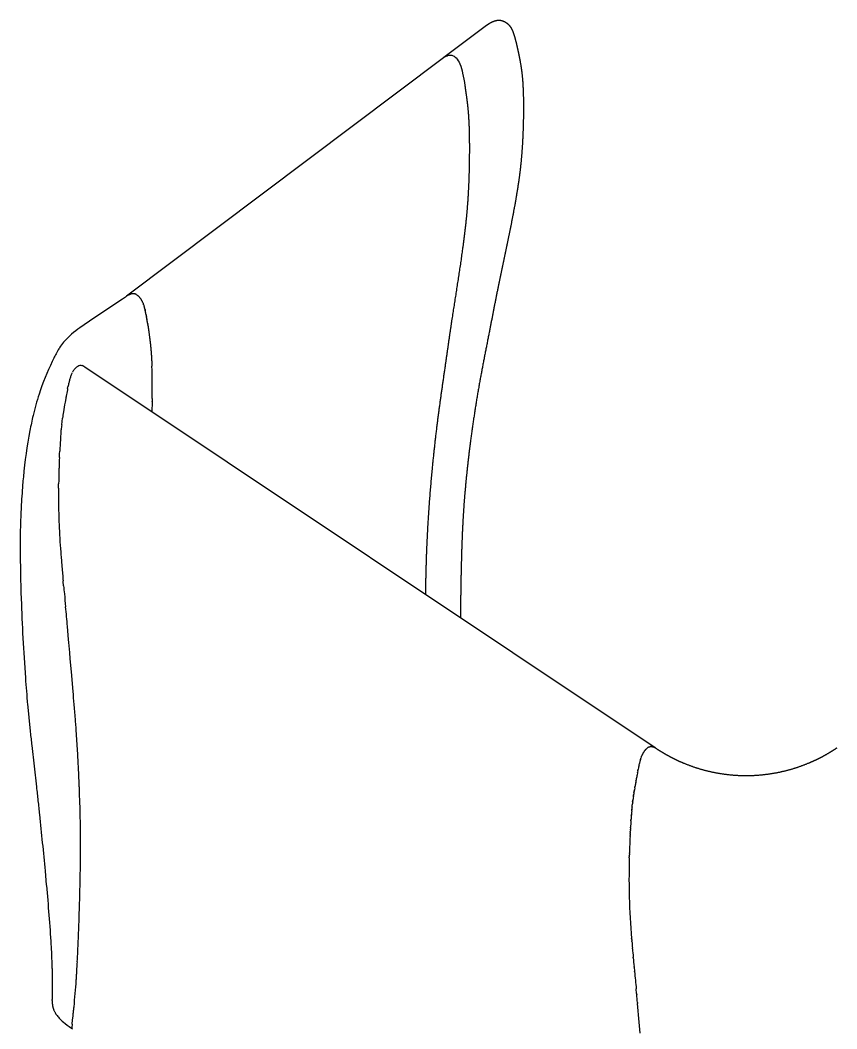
# Model space of a CAD drawing. Header units: millimetres. Extents: x 6152 to 28526, y 1087 to 12861.
# Drawn here: x 7659.9 to 7864.3, y 10728.6 to 10980.9 of the extents above; entities that cross this region are included whole.
import ezdxf

# ---------------------------------------------------------------- set-up
doc = ezdxf.new("R2010")
doc.units = ezdxf.units.MM
doc.header["$LTSCALE"] = 0.05

msp = doc.modelspace()

# ---------------------------------------------------------------- linework, layer by layer
for p, q in [((7776.58, 10979.61), (7765.9, 10971.57)), ((7765.81, 10971.51), (7686.54, 10911.87)), ((7686.47, 10911.82), (7686.46, 10911.81)), ((7686.47, 10911.82), (7686.54, 10911.87)), ((7686.59, 10911.9), (7686.54, 10911.87)), ((7686.59, 10911.9), (7686.63, 10911.93)), ((7686.7, 10911.98), (7686.63, 10911.93)), ((7686.7, 10911.98), (7686.72, 10911.99)), ((7686.76, 10912.02), (7686.72, 10911.99)), ((7686.76, 10912.02), (7686.81, 10912.05)), ((7686.82, 10912.06), (7686.81, 10912.05)), ((7686.82, 10912.06), (7686.9, 10912.11)), ((7686.94, 10912.13), (7686.9, 10912.11)), ((7687.12, 10912.23), (7687.08, 10912.21)), ((7687.12, 10912.23), (7687.18, 10912.26)), ((7687.21, 10912.28), (7687.18, 10912.26)), ((7687.21, 10912.28), (7687.27, 10912.3)), ((7687.5, 10912.39), (7687.52, 10912.4)), ((7687.56, 10912.41), (7687.52, 10912.4)), ((7687.56, 10912.41), (7687.59, 10912.42)), ((7687.63, 10912.43), (7687.59, 10912.42)), ((7687.63, 10912.43), (7687.67, 10912.44)), ((7687.69, 10912.45), (7687.67, 10912.44)), ((7687.85, 10912.48), (7687.79, 10912.47)), ((7688.02, 10912.5), (7687.97, 10912.5)), ((7688.02, 10912.5), (7688.05, 10912.5)), ((7688.08, 10912.51), (7688.05, 10912.5)), ((7688.08, 10912.51), (7688.13, 10912.51)), ((7688.15, 10912.51), (7688.13, 10912.51)), ((7688.48, 10912.47), (7688.44, 10912.48)), ((7688.61, 10912.44), (7688.59, 10912.45)), ((7688.61, 10912.44), (7688.66, 10912.43)), ((7688.99, 10912.28), (7689.01, 10912.27)), ((7689.05, 10912.24), (7689.01, 10912.27)), ((7689.05, 10912.24), (7689.07, 10912.23)), ((7689.1, 10912.21), (7689.07, 10912.23)), ((7689.1, 10912.21), (7689.14, 10912.18)), ((7689.16, 10912.17), (7689.14, 10912.18)), ((7689.16, 10912.17), (7689.2, 10912.14)), ((7689.22, 10912.13), (7689.2, 10912.14)), ((7689.22, 10912.13), (7689.27, 10912.09)), ((7689.28, 10912.08), (7689.27, 10912.09)), ((7689.28, 10912.08), (7689.33, 10912.04)), ((7689.5, 10911.9), (7689.51, 10911.88)), ((7689.55, 10911.85), (7689.51, 10911.88)), ((7689.55, 10911.85), (7689.57, 10911.82)), ((7689.6, 10911.79), (7689.57, 10911.82)), ((7689.6, 10911.79), (7689.63, 10911.77)), ((7689.75, 10911.63), (7689.77, 10911.61)), ((7689.89, 10911.46), (7689.91, 10911.44)), ((7689.94, 10911.4), (7689.91, 10911.44)), ((7689.94, 10911.4), (7689.99, 10911.34)), ((7690.03, 10911.28), (7689.99, 10911.34)), ((7690.03, 10911.28), (7690.05, 10911.26)), ((7690.08, 10911.22), (7690.05, 10911.26)), ((7690.08, 10911.22), (7690.12, 10911.16)), ((7690.16, 10911.09), (7690.12, 10911.16)), ((7690.16, 10911.09), (7690.18, 10911.07)), ((7690.2, 10911.03), (7690.18, 10911.07)), ((7690.2, 10911.03), (7690.24, 10910.98)), ((7690.32, 10910.83), (7690.35, 10910.78)), ((7690.44, 10910.63), (7690.46, 10910.58)), ((7690.54, 10910.42), (7690.57, 10910.37)), ((7690.61, 10910.27), (7690.57, 10910.37)), ((7690.61, 10910.27), (7690.61, 10910.26)), ((7690.66, 10910.17), (7690.61, 10910.26)), ((7690.66, 10910.17), (7690.69, 10910.09)), ((7690.7, 10910.05), (7690.69, 10910.09)), ((7690.7, 10910.05), (7690.73, 10909.98)), ((7690.76, 10909.91), (7690.73, 10909.98)), ((7690.76, 10909.91), (7690.78, 10909.86)), ((7690.82, 10909.75), (7690.78, 10909.86)), ((7690.82, 10909.75), (7690.83, 10909.72)), ((7690.96, 10909.3), (7691.01, 10909.15)), ((7691.01, 10909.14), (7691.01, 10909.15)), ((7691.13, 10908.67), (7691.12, 10908.72)), ((7691.13, 10908.67), (7691.16, 10908.57)), ((7691.17, 10908.51), (7691.16, 10908.57)), ((7691.17, 10908.51), (7691.19, 10908.43)), ((7691.21, 10908.35), (7691.19, 10908.43)), ((7691.21, 10908.35), (7691.22, 10908.28)), ((7691.44, 10907.22), (7691.41, 10907.37)), ((7691.44, 10907.22), (7691.47, 10907.03)), ((7691.5, 10906.9), (7691.47, 10907.03)), ((7691.5, 10906.9), (7691.51, 10906.83)), ((7691.55, 10906.58), (7691.51, 10906.83)), ((7691.55, 10906.58), (7691.58, 10906.45)), ((7691.61, 10906.25), (7691.58, 10906.45)), ((7691.61, 10906.25), (7691.64, 10906.06)), ((7691.79, 10905.12), (7691.83, 10904.89)), ((7691.83, 10904.89), (7691.84, 10904.78)), ((7691.87, 10904.63), (7691.84, 10904.78)), ((7675.99, 10894.23), (7676.06, 10894.18)), ((7676.07, 10894.17), (7676.1, 10894.15)), ((7818.83, 10798.85), (7676.1, 10894.15)), ((7672.77, 10892.36), (7672.79, 10892.39)), ((7672.79, 10892.39), (7672.81, 10892.44)), ((7672.81, 10892.44), (7673.01, 10892.83)), ((7671.79, 10888.8), (7671.87, 10889.18)), ((7672.2, 10890.6), (7672.23, 10890.73)), ((7672.23, 10890.73), (7672.23, 10890.74)), ((7692.94, 10886.25), (7692.93, 10885.56)), ((7692.93, 10885.41), (7692.87, 10882.96)), ((7692.93, 10885.41), (7692.93, 10885.56)), ((7670.31, 10879.69), (7670.51, 10881.35)), ((7670.14, 10877.96), (7670.19, 10878.45)), ((7670.13, 10877.84), (7670.14, 10877.96)), ((7669.74, 10871.62), (7669.76, 10871.96)), ((7669.74, 10871.53), (7669.74, 10871.62)), ((7669.76, 10872.07), (7669.78, 10872.46)), ((7669.76, 10871.96), (7669.76, 10872.07)), ((7669.78, 10872.46), (7669.79, 10872.6)), ((7669.79, 10872.6), (7669.81, 10872.96)), ((7669.81, 10872.96), (7669.82, 10873.14)), ((7669.53, 10864.44), (7669.54, 10864.95)), ((7669.53, 10863.94), (7669.53, 10864.42)), ((7669.53, 10863.84), (7669.53, 10863.94)), ((7670.7, 10840.39), (7670.67, 10840.67)), ((7670.78, 10839.51), (7670.7, 10840.39)), ((7670.79, 10839.4), (7670.78, 10839.51)), ((7672.05, 10826.03), (7671.75, 10829.28)), ((7672.47, 10821.14), (7672.33, 10822.77)), ((7672.75, 10817.89), (7672.47, 10821.14)), ((7673.17, 10813.01), (7672.75, 10817.89)), ((7673.46, 10809.52), (7673.44, 10809.75)), ((7673.78, 10805.56), (7673.77, 10805.68)), ((7673.84, 10804.77), (7673.78, 10805.56)), ((7673.9, 10803.9), (7673.84, 10804.77)), ((7815.75, 10797.49), (7815.71, 10797.42)), ((7815.75, 10797.49), (7815.77, 10797.52)), ((7815.8, 10797.59), (7815.77, 10797.52)), ((7815.8, 10797.59), (7815.82, 10797.62)), ((7815.86, 10797.68), (7815.82, 10797.62)), ((7815.86, 10797.68), (7815.88, 10797.72)), ((7815.92, 10797.78), (7815.88, 10797.72)), ((7815.92, 10797.78), (7815.94, 10797.82)), ((7815.97, 10797.87), (7815.94, 10797.82)), ((7815.97, 10797.87), (7816, 10797.91)), ((7816.03, 10797.96), (7816, 10797.91)), ((7816.03, 10797.96), (7816.07, 10798.01)), ((7816.1, 10798.04), (7816.07, 10798.01)), ((7816.1, 10798.04), (7816.13, 10798.1)), ((7816.16, 10798.13), (7816.13, 10798.1)), ((7816.16, 10798.13), (7816.2, 10798.18)), ((7816.22, 10798.21), (7816.2, 10798.18)), ((7816.22, 10798.21), (7816.27, 10798.27)), ((7816.29, 10798.29), (7816.27, 10798.27)), ((7816.29, 10798.29), (7816.34, 10798.35)), ((7816.36, 10798.37), (7816.34, 10798.35)), ((7816.36, 10798.37), (7816.41, 10798.43)), ((7816.43, 10798.45), (7816.41, 10798.43)), ((7816.43, 10798.45), (7816.48, 10798.51)), ((7816.5, 10798.52), (7816.48, 10798.51)), ((7816.5, 10798.52), (7816.63, 10798.66)), ((7816.68, 10798.7), (7816.63, 10798.66)), ((7816.68, 10798.7), (7816.71, 10798.73)), ((7816.73, 10798.75), (7816.71, 10798.73)), ((7816.73, 10798.75), (7816.75, 10798.76)), ((7816.77, 10798.78), (7816.75, 10798.76)), ((7816.77, 10798.78), (7816.81, 10798.81)), ((7816.85, 10798.84), (7816.81, 10798.81)), ((7816.85, 10798.84), (7816.87, 10798.86)), ((7816.97, 10798.93), (7817, 10798.94)), ((7817.03, 10798.96), (7817, 10798.94)), ((7817.03, 10798.96), (7817.04, 10798.97)), ((7817.09, 10799), (7817.04, 10798.97)), ((7817.09, 10799), (7817.12, 10799.02)), ((7817.15, 10799.04), (7817.12, 10799.02)), ((7817.15, 10799.04), (7817.17, 10799.04)), ((7817.22, 10799.07), (7817.17, 10799.04)), ((7817.22, 10799.07), (7817.26, 10799.08)), ((7817.28, 10799.1), (7817.26, 10799.08)), ((7817.28, 10799.1), (7817.3, 10799.1)), ((7817.41, 10799.14), (7817.44, 10799.15)), ((7817.48, 10799.16), (7817.44, 10799.15)), ((7817.48, 10799.16), (7817.48, 10799.16)), ((7817.68, 10799.2), (7817.71, 10799.2)), ((7817.75, 10799.2), (7817.71, 10799.2)), ((7817.75, 10799.2), (7817.81, 10799.2)), ((7817.83, 10799.2), (7817.81, 10799.2)), ((7817.83, 10799.2), (7817.85, 10799.2)), ((7817.9, 10799.2), (7817.85, 10799.2)), ((7817.9, 10799.2), (7817.95, 10799.19)), ((7817.97, 10799.19), (7817.95, 10799.19)), ((7817.97, 10799.19), (7817.99, 10799.18)), ((7818.04, 10799.18), (7817.99, 10799.18)), ((7818.04, 10799.18), (7818.09, 10799.17)), ((7818.11, 10799.16), (7818.09, 10799.17)), ((7818.11, 10799.16), (7818.13, 10799.16)), ((7818.18, 10799.15), (7818.13, 10799.16)), ((7818.18, 10799.15), (7818.23, 10799.13)), ((7818.25, 10799.13), (7818.23, 10799.13)), ((7818.25, 10799.13), (7818.29, 10799.11)), ((7818.34, 10799.1), (7818.29, 10799.11)), ((7818.34, 10799.1), (7818.36, 10799.09)), ((7818.39, 10799.08), (7818.36, 10799.09)), ((7818.52, 10799.02), (7818.5, 10799.03)), ((7818.65, 10798.95), (7818.63, 10798.97)), ((7818.65, 10798.95), (7818.67, 10798.94)), ((7818.7, 10798.93), (7818.67, 10798.94)), ((7818.7, 10798.93), (7818.72, 10798.92)), ((7818.74, 10798.9), (7818.72, 10798.92)), ((7818.74, 10798.9), (7818.76, 10798.89)), ((7818.83, 10798.85), (7818.76, 10798.89)), ((7818.83, 10798.85), (7818.85, 10798.84)), ((7818.86, 10798.83), (7818.85, 10798.84)), ((7814.79, 10794.61), (7814.89, 10795.01)), ((7814.92, 10795.13), (7814.89, 10795.01)), ((7815.03, 10795.56), (7815.01, 10795.49)), ((7815.03, 10795.56), (7815.04, 10795.61)), ((7815.06, 10795.7), (7815.04, 10795.61)), ((7815.06, 10795.7), (7815.07, 10795.73)), ((7815.1, 10795.84), (7815.07, 10795.73)), ((7815.1, 10795.84), (7815.11, 10795.85)), ((7815.14, 10795.97), (7815.11, 10795.85)), ((7815.14, 10795.97), (7815.18, 10796.09)), ((7815.19, 10796.12), (7815.18, 10796.09)), ((7815.19, 10796.12), (7815.21, 10796.2)), ((7815.23, 10796.26), (7815.21, 10796.2)), ((7815.23, 10796.26), (7815.25, 10796.32)), ((7815.28, 10796.4), (7815.25, 10796.32)), ((7815.28, 10796.4), (7815.29, 10796.43)), ((7815.38, 10796.67), (7815.42, 10796.78)), ((7815.43, 10796.8), (7815.42, 10796.78)), ((7815.43, 10796.8), (7815.46, 10796.89)), ((7815.48, 10796.94), (7815.46, 10796.89)), ((7815.48, 10796.94), (7815.51, 10797)), ((7815.54, 10797.07), (7815.51, 10797)), ((7815.54, 10797.07), (7815.56, 10797.1)), ((7815.6, 10797.19), (7815.56, 10797.1)), ((7815.6, 10797.19), (7815.61, 10797.21)), ((7815.65, 10797.29), (7815.61, 10797.21)), ((7815.65, 10797.29), (7815.66, 10797.32)), ((7815.7, 10797.39), (7815.66, 10797.32)), ((7815.7, 10797.39), (7815.71, 10797.42)), ((7674.53, 10793.45), (7674.49, 10794.27)), ((7674.49, 10794.27), (7674.49, 10794.27)), ((7674.57, 10792.63), (7674.53, 10793.4)), ((7814.39, 10792.72), (7814.27, 10792.08)), ((7814.39, 10792.72), (7814.41, 10792.81)), ((7814.47, 10793.1), (7814.41, 10792.81)), ((7814.47, 10793.1), (7814.51, 10793.31)), ((7814.55, 10793.48), (7814.51, 10793.31)), ((7814.55, 10793.48), (7814.56, 10793.55)), ((7814.63, 10793.86), (7814.56, 10793.55)), ((7814.75, 10794.43), (7814.72, 10794.28)), ((7814.75, 10794.43), (7814.77, 10794.53)), ((7814.79, 10794.61), (7814.77, 10794.53)), ((7674.67, 10790.18), (7674.65, 10790.77)), ((7674.71, 10789.36), (7674.68, 10790.13)), ((7813.93, 10790.2), (7813.95, 10790.34)), ((7814.01, 10790.64), (7813.95, 10790.34)), ((7814.01, 10790.64), (7814.04, 10790.84)), ((7814.25, 10791.95), (7814.27, 10792.08)), ((7674.72, 10789.1), (7674.71, 10789.36)), ((7813.5, 10787.64), (7813.45, 10787.32)), ((7813.5, 10787.64), (7813.53, 10787.86)), ((7813.55, 10787.96), (7813.53, 10787.86)), ((7813.55, 10787.96), (7813.57, 10788.11)), ((7813.6, 10788.28), (7813.57, 10788.11)), ((7813.6, 10788.28), (7813.61, 10788.36)), ((7813.71, 10788.92), (7813.61, 10788.36)), ((7813.71, 10788.92), (7813.74, 10789.1)), ((7813.76, 10789.24), (7813.74, 10789.1)), ((7813.76, 10789.24), (7813.77, 10789.32)), ((7813.18, 10785.38), (7813.21, 10785.61)), ((7813.22, 10785.7), (7813.21, 10785.61)), ((7813.22, 10785.7), (7813.24, 10785.86)), ((7813.27, 10786.03), (7813.24, 10785.86)), ((7813.27, 10786.03), (7813.27, 10786.08)), ((7813.36, 10786.67), (7813.38, 10786.86)), ((7813.4, 10786.99), (7813.38, 10786.86)), ((7813.4, 10786.99), (7813.42, 10787.11)), ((7813.44, 10787.23), (7813.42, 10787.11)), ((7813.44, 10787.23), (7813.45, 10787.32)), ((7812.94, 10783.15), (7812.96, 10783.34)), ((7812.97, 10783.47), (7812.96, 10783.34)), ((7812.97, 10783.47), (7812.98, 10783.58)), ((7813.04, 10784.1), (7813.06, 10784.35)), ((7813.07, 10784.42), (7813.06, 10784.35)), ((7813.07, 10784.42), (7813.09, 10784.6)), ((7813.1, 10784.74), (7813.09, 10784.6)), ((7813.1, 10784.74), (7813.12, 10784.85)), ((7812.74, 10780.6), (7812.75, 10780.8)), ((7812.76, 10780.92), (7812.75, 10780.8)), ((7812.76, 10780.92), (7812.77, 10781.05)), ((7812.83, 10781.87), (7812.85, 10782.07)), ((7812.86, 10782.19), (7812.85, 10782.07)), ((7812.86, 10782.19), (7812.87, 10782.32)), ((7812.54, 10777.28), (7812.55, 10777.49)), ((7812.57, 10777.82), (7812.55, 10777.49)), ((7812.57, 10777.82), (7812.58, 10778)), ((7812.6, 10778.35), (7812.58, 10778)), ((7812.6, 10778.35), (7812.61, 10778.51)), ((7812.63, 10778.89), (7812.61, 10778.51)), ((7812.63, 10778.89), (7812.64, 10779.02)), ((7812.52, 10776.74), (7812.53, 10776.98)), ((7812.54, 10777.28), (7812.53, 10776.98)), ((7675.02, 10774.36), (7675.02, 10774.65)), ((7675.02, 10773.83), (7675.02, 10774.36)), ((7675.02, 10773.62), (7675.02, 10773.83)), ((7675.02, 10773.02), (7675.02, 10773.62)), ((7812.36, 10772.45), (7812.35, 10772.13)), ((7812.36, 10772.45), (7812.36, 10772.64)), ((7812.33, 10771.38), (7812.34, 10771.62)), ((7812.34, 10771.92), (7812.35, 10772.13)), ((7812.34, 10771.92), (7812.34, 10771.62)), ((7674.94, 10766.29), (7674.95, 10766.48)), ((7674.95, 10766.48), (7674.96, 10766.98)), ((7674.6, 10754.22), (7674.62, 10754.81)), ((7674.62, 10754.81), (7674.64, 10755.25)), ((7674.64, 10755.25), (7674.66, 10755.86)), ((7674.51, 10751.67), (7674.53, 10752.16)), ((7674.53, 10752.16), (7674.55, 10752.72)), ((7674.55, 10752.72), (7674.57, 10753.19)), ((7674.57, 10753.19), (7674.59, 10753.77)), ((7674.59, 10753.77), (7674.6, 10754.22)), ((7674.47, 10750.62), (7674.49, 10751.13)), ((7674.49, 10751.13), (7674.51, 10751.67)), ((7812.95, 10750.92), (7812.93, 10751.16)), ((7812.95, 10750.92), (7812.97, 10750.58)), ((7812.99, 10750.41), (7812.97, 10750.58)), ((7813.14, 10748.63), (7813.12, 10748.83)), ((7674.2, 10744.86), (7674.23, 10745.39)), ((7813.34, 10746.33), (7813.32, 10746.51)), ((7674.09, 10742.95), (7674.11, 10743.3)), ((7813.55, 10744.05), (7813.53, 10744.19)), ((7813.55, 10744.05), (7813.64, 10743.03)), ((7813.66, 10742.9), (7813.64, 10743.03)), ((7673.95, 10740.71), (7673.96, 10740.88)), ((7674.02, 10741.81), (7674.02, 10741.89)), ((7814.18, 10737.44), (7814.07, 10738.58)), ((7814.18, 10737.44), (7814.2, 10737.22)), ((7667.9, 10735.65), (7667.89, 10735.94)), ((7814.4, 10735.15), (7814.42, 10734.9)), ((7673.14, 10731.84), (7673.18, 10732.2)), ((7672.92, 10729.77), (7673.03, 10730.81)), ((7673.03, 10730.81), (7673.08, 10731.24)), ((7673.08, 10731.24), (7673.14, 10731.84)), ((7672.87, 10729.16), (7672.87, 10729.2)), ((7672.93, 10728.69), (7672.92, 10728.7)), ((7672.95, 10728.65), (7672.95, 10728.66)), ((7672.97, 10728.64), (7672.95, 10728.65)), ((7672.97, 10728.64), (7672.97, 10728.64)), ((7672.98, 10728.62), (7672.97, 10728.64)), ((7672.98, 10728.62), (7672.98, 10728.62)), ((7672.99, 10728.62), (7672.98, 10728.62)), ((7673, 10728.61), (7672.99, 10728.62)), ((7673.02, 10728.59), (7673, 10728.61))]:
    msp.add_line(p, q)
for points in [[(7686.46, 10911.81, -0.005714), (7685.56, 10911.15), (7678.39, 10906.42), (7674.84, 10904), (7674.32, 10903.61), (7673.81, 10903.21), (7673.28, 10902.78), (7672.76, 10902.34), (7672.32, 10901.95), (7671.89, 10901.54), (7671.47, 10901.11), (7671.27, 10900.89), (7671.07, 10900.67), (7670.79, 10900.35), (7670.52, 10900.02), (7670.27, 10899.68), (7670.02, 10899.34, 0.015904), (7669.46, 10898.46, 0.008925), (7669.07, 10897.79, 0.005718), (7668.75, 10897.19, 0.004393), (7668.46, 10896.61, 0.002706), (7668.19, 10896.08), (7667.94, 10895.55)], [(7667.95, 10895.58, 0.036604), (7664.65, 10887.36, 0.018932), (7663.15, 10882.01, 0.005966), (7662.73, 10880.14, 0.005156), (7662.35, 10878.26, 0.023643), (7660.71, 10866.68, 0.003208), (7660.54, 10864.74, 0.006986), (7660.16, 10858.95, 0.002468), (7660.07, 10857, 0.006453), (7659.94, 10853.04, 0.005229), (7659.92, 10849.03)], [(7659.92, 10848.94, 0.006896), (7660.17, 10836.18, 0.005567), (7660.6, 10826.34, 0.004246), (7661.22, 10816.42, 0.002343), (7661.48, 10813.06, 0.00268), (7661.77, 10809.67, 0.002147), (7662.1, 10806.27, 0.001614), (7662.45, 10802.86, 0.00105), (7662.83, 10799.44), (7663.99, 10789.12, -0.000537), (7664.37, 10785.66, -0.000726), (7664.74, 10782.18, -0.003136), (7666.14, 10768.08), (7666.46, 10764.53)], [(7666.47, 10764.47, -0.008384), (7667.63, 10749.57, -0.001127), (7667.69, 10748.42, -0.00575), (7667.88, 10743.86, -0.001891), (7667.91, 10742.72, -0.002308), (7667.93, 10741.6), (7667.94, 10739.36), (7667.89, 10735.94)], [(7667.9, 10735.65), (7667.95, 10734.91), (7667.97, 10734.68), (7667.99, 10734.54), (7668.02, 10734.38), (7668.03, 10734.28), (7668.05, 10734.19), (7668.08, 10734.08), (7668.1, 10733.96), (7668.14, 10733.82), (7668.19, 10733.69), (7668.22, 10733.59), (7668.25, 10733.5), (7668.29, 10733.41), (7668.32, 10733.32), (7668.38, 10733.19), (7668.44, 10733.06), (7668.5, 10732.94), (7668.56, 10732.82, 0.031461), (7669, 10732.13), (7669.16, 10731.92), (7669.33, 10731.71), (7669.51, 10731.5), (7669.69, 10731.3), (7669.93, 10731.05), (7670.19, 10730.8), (7670.46, 10730.55), (7670.74, 10730.3), (7671.2, 10729.91), (7671.69, 10729.53), (7672.21, 10729.15), (7673, 10728.61)]]:
    msp.add_lwpolyline(points, format="xyb")
for centre, radius, start, end in [((7691.39, 10905.26), 8.19, 127.071, 128.6014), ((7688.76, 10909.03), 3.59, 117.7095, 120.3538), ((7688.37, 10909.83), 2.71, 108.7352, 113.8174), ((7688.22, 10910.31), 2.2, 101.1935, 103.7915), ((7688.18, 10910.51), 2, 95.8782, 99.3866), ((7688.16, 10910.87), 1.64, 80.3822, 90.4316), ((7688.18, 10911), 1.51, 74.3903, 78.6022), ((7688.1, 10910.75), 1.77, 59.8022, 71.398), ((7687.25, 10909.51), 3.27, 46.7367, 50.5863), ((7686.64, 10908.87), 4.16, 41.5648, 44.0976), ((7686.41, 10908.67), 4.47, 38.6853, 41.1068), ((7685.59, 10908.09), 5.47, 30.1088, 31.8801), ((7685.37, 10907.96), 5.73, 27.7599, 29.5015), ((7685.16, 10907.85), 5.96, 25.4847, 27.207), ((7681.97, 10906.63), 9.39, 16.518, 19.2303), ((7678.03, 10905.49), 13.48, 13.8625, 15.7006), ((7664.91, 10902.45), 26.95, 11.5898, 12.4911), ((7656.52, 10900.71), 35.51, 10.7988, 11.6233), ((7592.11, 10889.59), 100.89, 8.8547, 9.3958), ((7677.38, 10890.46), 4.98, 141.8318, 151.4998), ((7676.59, 10891.07), 3.98, 134.2976, 141.7106), ((7676.9, 10890.82), 4.38, 141.5916, 141.6445), ((7676.03, 10891.65), 3.18, 128.8928, 134.2936), ((7675.49, 10892.33), 2.31, 120.3672, 129.0487), ((7675.08, 10893.06), 1.47, 98.8032, 121.0896), ((7675.03, 10893.28), 1.24, 91.5344, 98.1436), ((7675.03, 10893.02), 1.5, 75.27, 91.121), ((7674.94, 10892.66), 1.88, 70.7538, 75.561), ((7679.55, 10899.41), 6.29, 229.5419, 236.258), ((7674.82, 10892.33), 2.23, 61.0462, 70.5582), ((7674.64, 10891.99), 2.61, 59.0158, 61.2001), ((7674.45, 10891.68), 2.98, 56.9474, 57.0084), ((7519.41, 10889.1), 173.55, 359.0591, 1.7369), ((7686.08, 10887.17), 14.3, 161.9256, 165.5496), ((7680.38, 10889.04), 8.3, 156.3929, 161.9693), ((7757.68, 10871.22), 87.66, 168.4313, 168.939), ((7712.14, 10880.68), 41.16, 166.6318, 168.0729), ((7699.28, 10883.73), 27.94, 165.7723, 166.6295), ((7843.89, 10855.13), 175.37, 169.4361, 170.081), ((8108.78, 10807.06), 444.58, 169.6046, 169.7767), ((7819.25, 10859.01), 150.44, 168.8742, 169.1707), ((7785.3, 10865.11), 115.94, 169.955, 171.1436), ((7748.1, 10870.93), 78.28, 171.159, 172.3514), ((7743.99, 10871.63), 74.12, 173.7529, 174.7163), ((7841.38, 10864.2), 171.79, 176.0896, 177.0185), ((7782.58, 10868.25), 112.86, 175.128, 176.1033), ((7889.97, 10861.84), 220.45, 177.4807, 178.1504), ((7919.76, 10860.84), 250.25, 178.1419, 178.4124), ((7933.08, 10860.44), 263.58, 178.4044, 179.0107), ((7841.11, 10861.55), 171.6, 179.2329, 181.3346), ((7896.8, 10861.07), 227.29, 179.1505, 179.1575), ((7907.87, 10860.9), 238.36, 179.0167, 179.027), ((7823.2, 10861.36), 153.69, 181.4215, 182.4553), ((7884.57, 10864.27), 215.13, 182.5287, 184.3741), ((7970.41, 10870.37), 301.19, 184.2862, 184.2894), ((7998.15, 10872.47), 329, 184.2925, 184.5468), ((8066.01, 10877.88), 397.08, 184.5492, 184.8725), ((8204.87, 10889.79), 536.45, 184.8795, 185.2532), ((8569.14, 10923.15), 902.25, 185.32612, 185.45343), ((11046.36, 11159.41), 3390.71, 185.44947, 185.50463), ((6116.71, 10684), 1561.82, 5.33731, 5.51694), ((6496.08, 10722.32), 1180.53, 4.88119, 5.0397), ((6475.13, 10710.04), 1202.45, 4.75679, 4.91242), ((7078.49, 10760.14), 597.02, 4.37545, 4.74469), ((7239.83, 10772.57), 435.2, 4.1008, 4.1279), ((7238.2, 10772.46), 436.84, 3.444, 4.1002), ((7235.33, 10772.28), 439.71, 3.4379, 3.4446), ((7233.2, 10772.16), 441.84, 2.8687, 3.4374), ((7818.28, 10796.96), 2.37, 123.7113, 126.5608), ((7817.84, 10797.77), 1.43, 107.2323, 111.9227), ((7817.79, 10797.94), 1.26, 101.158, 104.0256), ((7817.78, 10797.97), 1.23, 97.8123, 101.1196), ((7817.78, 10797.94), 1.26, 94.5846, 97.8174), ((7817.6, 10797.07), 2.16, 65.4366, 68.6561), ((7817.51, 10796.87), 2.37, 61.8465, 64.7709), ((7836.76, 10789.73), 22.5, 165.1631, 166.1124), ((7823.83, 10793.47), 9.04, 159.275, 160.87), ((7229.35, 10771.96), 445.7, 2.7561, 2.7631), ((7227.84, 10771.89), 447.2, 2.6436, 2.6581), ((7228.22, 10771.91), 446.83, 2.4183, 2.6433), ((7860.59, 10784.11), 46.98, 167.4991, 168.0305), ((7230.91, 10772.02), 444.14, 2.3368, 2.3433), ((7958.03, 10764.62), 146.35, 169.9316, 170.2823), ((8128.3, 10734.04), 319.35, 169.5522, 169.7554), ((7275.54, 10773.53), 399.49, 0.1601, 2.2338), ((7877.55, 10777.35), 64.86, 172.8894, 173.3571), ((7888.26, 10775.95), 75.67, 171.8518, 172.3018), ((7902.88, 10774.79), 90.32, 174.6891, 175.2153), ((7888.42, 10776.16), 75.81, 173.9837, 174.3845), ((7979.01, 10769.22), 166.66, 176.085, 176.629), ((7927.54, 10772.79), 115.06, 175.4698, 175.8798), ((8036.73, 10766.34), 224.45, 177.3431, 178.392), ((7312.29, 10773.88), 362.73, 359.1299, 359.8595), ((7316.05, 10773.83), 358.97, 359.8659, 359.8702), ((7245.86, 10774.85), 429.17, 358.9496, 359.1347), ((7111.69, 10777.52), 563.36, 358.5761, 358.858), ((6870.18, 10783.52), 804.95, 358.37865, 358.57593), ((6468.28, 10794.82), 1207.01, 358.15039, 358.38238), ((7236.77, 10768.3), 438.05, 357.0022, 357.6877), ((8221.18, 10783.6), 409.54, 184.6487, 184.8697), ((8320.79, 10792.14), 509.52, 184.8987, 185.1375), ((7325.35, 10763.74), 349.35, 356.6458, 356.9035), ((8513.26, 10809.48), 702.77, 185.15475, 185.33056), ((7369.62, 10761.11), 305.01, 356.3876, 356.581), ((7350.81, 10762.24), 323.85, 356.5789, 356.5841), ((10560.95, 11003.66), 2759.64, 185.422, 185.51211), ((7490.01, 10752.88), 184.34, 354.1606, 356.2154), ((7408.16, 10758.67), 266.4, 356.1695, 356.3712), ((6405.68, 10602.29), 1414.96, 5.38776, 5.47223), ((6973.49, 10656.05), 844.62, 4.85381, 5.35704), ((7317.27, 10772.04), 358.13, 353.614, 353.7684), ((7493.19, 10752.84), 181.17, 353.766, 354.0713), ((7690.65, 10728.04), 17.82, 174.435, 176.2829), ((7675.32, 10729.01), 2.46, 176.2995, 179.4878), ((7674.06, 10729.01), 1.19, 179.3756, 186.2611), ((7673.37, 10728.93), 0.503, 184.941, 207.227), ((7673.2, 10728.85), 0.312, 210.7967, 218.3474)]:
    msp.add_arc(centre, radius, start, end)
for points, weights, knots in [([(7776.58, 10979.61), (7776.66, 10979.67), (7776.74, 10979.73), (7776.82, 10979.79), (7777.15, 10980.03), (7777.5, 10980.25), (7777.87, 10980.44), (7778.4, 10980.7), (7779.02, 10980.91), (7779.61, 10980.93), (7780.13, 10980.94), (7780.63, 10980.81), (7781.09, 10980.58), (7781.65, 10980.3), (7782.12, 10979.89), (7782.49, 10979.39), (7782.72, 10979.08), (7782.9, 10978.75), (7783.21, 10978.05), (7783.34, 10977.69), (7783.45, 10977.33), (7783.61, 10976.85), (7783.74, 10976.37), (7784, 10975.39), (7784.11, 10974.9), (7784.23, 10974.41)], [1, 0.999952251804, 0.999952251804, 1, 1, 1, 1, 1, 1, 1, 1, 1, 1, 0.981441159066, 0.981441159066, 1, 1, 1, 1, 1, 1, 1, 1, 1, 1, 1], [0, 0, 0, 0, 0.301265, 0.301265, 0.301265, 1.55415, 1.55415, 1.55415, 3.412963, 3.412963, 3.412963, 4.978413, 4.978413, 4.978413, 6.837485, 6.837485, 6.837485, 7.98329, 7.98329, 9.126316, 9.126316, 9.126316, 10.642003, 10.642003, 12.155818, 12.155818, 12.155818, 12.155818]), ([(7784.23, 10974.41), (7784.35, 10973.84), (7784.48, 10973.28), (7784.6, 10972.71), (7784.95, 10971.04), (7785.26, 10969.38), (7785.46, 10967.68), (7785.66, 10966.01), (7785.75, 10964.31), (7785.8, 10962.62), (7785.89, 10959.76), (7785.86, 10956.88), (7785.77, 10954.02), (7785.67, 10950.92), (7785.49, 10947.83), (7785.17, 10944.75), (7784.97, 10942.84), (7784.71, 10940.94), (7784.12, 10937.15), (7783.79, 10935.26), (7783.44, 10933.38), (7782.84, 10930.17), (7782.18, 10926.95), (7780.84, 10920.55), (7780.16, 10917.35), (7779.5, 10914.14), (7778.77, 10910.53), (7778.08, 10906.91), (7777.37, 10903.3), (7776.52, 10898.94), (7775.65, 10894.59), (7774.86, 10890.22), (7774.01, 10885.44), (7773.26, 10880.64), (7772.63, 10875.83), (7771.73, 10868.97), (7771.04, 10862.06), (7770.67, 10855.15), (7770.47, 10851.42), (7770.36, 10847.71), (7770.27, 10843.97), (7770.17, 10839.8), (7770.1, 10835.57), (7770.12, 10831.37)], [1, 0.999993692075, 0.999993692075, 1, 1, 1, 1, 1, 1, 1, 1, 1, 1, 1, 1, 1, 1, 1, 1, 1, 1, 1, 1, 1, 1, 1, 1, 1, 1, 1, 1, 1, 0.999823766585, 0.999823766585, 1, 1, 1, 1, 1, 1, 1, 1, 1, 1], [0, 0, 0, 0, 1.739041, 1.739041, 1.739041, 6.845316, 6.845316, 6.845316, 11.917586, 11.917586, 11.917586, 20.527044, 20.527044, 20.527044, 29.82301, 29.82301, 29.82301, 35.575534, 35.575534, 41.327541, 41.327541, 41.327541, 51.145417, 51.145417, 60.979576, 60.979576, 60.979576, 72.034405, 72.034405, 72.034405, 85.354777, 85.354777, 85.354777, 99.921516, 99.921516, 99.921516, 120.704734, 120.704734, 120.704734, 131.891669, 131.891669, 131.891669, 144.486209, 144.486209, 144.486209, 144.486209]), ([(7771.19, 10964.59), (7771.27, 10964), (7771.36, 10963.41), (7771.44, 10962.81), (7771.69, 10961.08), (7771.91, 10959.34), (7772.05, 10957.59), (7772.18, 10955.88), (7772.25, 10954.17), (7772.28, 10952.45), (7772.34, 10949.59), (7772.32, 10946.72), (7772.26, 10943.85), (7772.19, 10940.8), (7772.06, 10937.75), (7771.83, 10934.71), (7771.55, 10931.03), (7771.11, 10927.37), (7770.61, 10923.72), (7769.77, 10917.58), (7768.75, 10911.48), (7767.83, 10905.36), (7767.31, 10901.9), (7766.83, 10898.44), (7766.33, 10894.99), (7765.73, 10890.82), (7765.11, 10886.65), (7764.56, 10882.47), (7763.95, 10877.84), (7763.43, 10873.21), (7762.98, 10868.57), (7762.34, 10861.84), (7761.86, 10855.09), (7761.59, 10848.32), (7761.45, 10844.64), (7761.37, 10840.95), (7761.31, 10837.26)], [1, 0.999997293623, 0.999997293623, 1, 1, 1, 1, 1, 1, 1, 1, 1, 1, 1, 1, 1, 1, 1, 1, 1, 1, 1, 1, 1, 1, 1, 1, 1, 0.999897685696, 0.999897685696, 1, 1, 1, 1, 1, 1, 1], [0, 0, 0, 0, 1.80162, 1.80162, 1.80162, 7.081371, 7.081371, 7.081371, 12.228177, 12.228177, 12.228177, 20.833697, 20.833697, 20.833697, 29.993041, 29.993041, 29.993041, 41.087962, 41.087962, 41.087962, 59.781377, 59.781377, 59.781377, 70.318024, 70.318024, 70.318024, 83.030884, 83.030884, 83.030884, 97.019413, 97.019413, 97.019413, 117.348747, 117.348747, 117.348747, 128.416759, 128.416759, 128.416759, 128.416759]), ([(7691.87, 10904.63), (7691.94, 10904.12), (7692.02, 10903.61), (7692.09, 10903.11), (7692.33, 10901.37), (7692.55, 10899.64), (7692.69, 10897.88), (7692.78, 10896.71), (7692.84, 10895.53), (7692.88, 10894.36)], [1, 0.999997410146, 0.999997410146, 1, 1, 1, 1, 1, 1, 1], [0, 0, 0, 0, 1.537006, 1.537006, 1.537006, 6.816758, 6.816758, 6.816758, 10.355187, 10.355187, 10.355187, 10.355187]), ([(7864.27, 10798.83), (7864.21, 10798.79), (7864.16, 10798.75), (7864.1, 10798.72), (7863.18, 10798.11), (7862.24, 10797.54), (7861.28, 10797.01), (7859.95, 10796.27), (7858.59, 10795.61), (7857.19, 10795.03), (7854.83, 10794.04), (7852.39, 10793.28), (7849.88, 10792.75), (7847.14, 10792.17), (7844.36, 10791.88), (7841.56, 10791.88), (7838.77, 10791.88), (7835.98, 10792.17), (7833.25, 10792.75), (7830.74, 10793.28), (7828.3, 10794.04), (7825.94, 10795.03), (7824.54, 10795.61), (7823.18, 10796.27), (7821.85, 10797.01), (7820.89, 10797.54), (7819.95, 10798.11), (7819.03, 10798.72), (7818.97, 10798.75), (7818.91, 10798.79), (7818.86, 10798.83)], [1, 1, 1, 1, 0.999484041491, 0.999484041491, 1, 0.999002529355, 0.999002529355, 1, 0.997068946689, 0.997068946689, 1, 0.996393048851, 0.996393048851, 1, 0.996393048851, 0.996393048851, 1, 0.997068946689, 0.997068946689, 1, 0.999002529355, 0.999002529355, 1, 0.999484041491, 0.999484041491, 1, 1, 1, 1], [0.000615, 0.000615, 0.000615, 0.000615, 0.2883, 0.2883, 0.2883, 3.587621, 3.587621, 3.587621, 8.134105, 8.134105, 8.134105, 15.799979, 15.799979, 15.799979, 24.178043, 24.178043, 24.178043, 32.556107, 32.556107, 32.556107, 40.221981, 40.221981, 40.221981, 44.768465, 44.768465, 44.768465, 48.067787, 48.067787, 48.067787, 48.355472, 48.355472, 48.355472, 48.355472])]:
    msp.add_rational_spline(points, weights, degree=3, knots=knots)
for points, knots in [([(7765.81, 10971.51), (7765.87, 10971.55), (7765.93, 10971.6), (7766.22, 10971.8), (7766.47, 10971.95), (7766.73, 10972.05), (7767.11, 10972.2), (7767.54, 10972.27), (7767.95, 10972.15), (7768.33, 10972.05), (7768.68, 10971.78), (7768.98, 10971.47), (7769.39, 10971.06), (7769.72, 10970.54), (7769.97, 10969.97), (7770.28, 10969.26), (7770.48, 10968.47), (7770.64, 10967.69), (7770.86, 10966.67), (7771.02, 10965.63), (7771.19, 10964.59)], [333.892777, 333.892777, 333.892777, 333.892777, 334.139641, 334.139641, 335.159332, 335.159332, 335.159332, 336.727116, 336.727116, 336.727116, 338.219432, 338.219432, 338.219432, 340.189183, 340.189183, 340.189183, 342.628134, 342.628134, 342.628134, 345.803257, 345.803257, 345.803257, 345.803257]), ([(7812.33, 10771.38), (7812.31, 10770.48), (7812.28, 10768.74), (7812.25, 10765.45), (7812.33, 10759.6), (7812.65, 10754.61), (7812.93, 10751.16)], [0, 0, 0, 0, 2.703059, 5.222716, 9.867247, 20.240184, 20.240184, 20.240184, 20.240184])]:
    msp.add_open_spline(points, degree=3, knots=knots)

doc.saveas('drawing.dxf')
